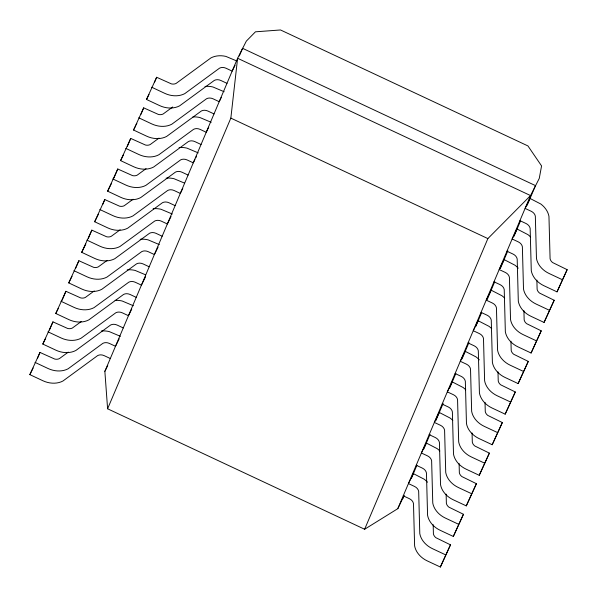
<?xml version="1.0" encoding="UTF-8"?>
<svg xmlns="http://www.w3.org/2000/svg" width="597" height="597" viewBox="0 0 597 597"><rect width="100%" height="100%" fill="white"/><g stroke="black" fill="none" stroke-linecap="round" stroke-linejoin="round"><path stroke-width="0.9" d="M107.602 408.788L230.845 118.109L237.606 58.275L246.322 41.126L255.456 31.813L280.53 29.969L527.942 145.929L541.569 165.914L539.255 178.428L530.546 195.57L397.803 508.659L364.633 529.255L107.602 408.788L104.863 371.356L237.606 58.275L530.546 195.57L487.876 238.584L364.633 529.255M110.311 358.513L104.184 355.648A6.768 5.343 23 0 0 96.513 356.424L62.909 381.035A20.835 16.455 23 0 1 42.917 380.752L29.85 374.632L39.977 352.439L54.723 359.051A6.642 5.246 23 0 0 59.461 358.573L68.289 352.103M123.273 327.94L117.146 325.074A6.768 5.343 23 0 0 109.475 325.85L75.871 350.461A20.835 16.455 23 0 1 55.879 350.178L42.812 344.059L52.939 321.865L67.685 328.477A6.642 5.246 23 0 0 72.424 327.999L81.252 321.529M136.235 297.366L130.116 294.493A6.768 5.343 23 0 0 122.437 295.276L88.834 319.888A20.835 16.455 23 0 1 68.842 319.604L55.775 313.485L65.909 291.291L80.647 297.903A6.642 5.246 23 0 0 85.393 297.418L94.214 290.955M149.198 266.792L143.079 263.919A6.768 5.343 23 0 0 135.4 264.695L101.796 289.314A20.835 16.455 23 0 1 81.804 289.03L68.737 282.911L78.871 260.717L93.617 267.329A6.642 5.246 23 0 0 98.356 266.844L107.176 260.382M162.16 236.218L156.041 233.345A6.768 5.343 23 0 0 148.362 234.121L114.766 258.74A20.835 16.455 23 0 1 94.766 258.456L81.699 252.33L91.834 230.143L106.579 236.755A6.642 5.246 23 0 0 111.318 236.27L120.139 229.808M175.122 205.644L169.003 202.771A6.768 5.343 23 0 0 161.324 203.547L127.728 228.166A20.835 16.455 23 0 1 107.736 227.882L94.669 221.756L104.796 199.57L119.542 206.174A6.642 5.246 23 0 0 124.28 205.696L133.101 199.234M188.092 175.07L181.966 172.197A6.768 5.343 23 0 0 174.287 172.973L140.691 197.592A20.835 16.455 23 0 1 120.698 197.308L107.632 191.182L117.758 168.996L132.504 175.6A6.642 5.246 23 0 0 137.243 175.122L146.064 168.66M201.055 144.496L194.928 141.623A6.768 5.343 23 0 0 187.249 142.399L153.653 167.018A20.835 16.455 23 0 1 133.661 166.735L120.594 160.608L130.721 138.422L145.467 145.026A6.642 5.246 23 0 0 150.205 144.549L159.033 138.086M214.017 113.923L207.89 111.049A6.768 5.343 23 0 0 200.219 111.826L166.615 136.444A20.835 16.455 23 0 1 146.623 136.161L133.556 130.034L143.683 107.848L158.429 114.452A6.642 5.246 23 0 0 163.168 113.975L172.727 106.967M226.979 83.341L220.853 80.476A6.768 5.343 23 0 0 213.181 81.252L179.578 105.87A20.835 16.455 23 0 1 159.586 105.587L146.519 99.46L156.645 77.274L171.391 83.879A6.642 5.246 23 0 0 176.13 83.401L210.92 57.916A20.962 16.552 23 0 1 225.867 56.402L236.337 60.797M37.559 358.148L39.977 352.439M49.484 330.022L52.939 321.865M62.103 300.261L65.909 291.291M75.759 268.053L78.871 260.717M88.378 238.3L91.834 230.143M102.721 204.465L104.796 199.57M113.952 177.966L117.758 168.996M127.265 146.571L130.721 138.422M140.922 114.37L143.683 107.848M154.571 82.162L156.645 77.274M239.285 56.014L242.554 48.312L535.487 185.615L527.121 205.346M397.803 508.659L403.833 496.122M411.303 478.518L416.93 465.242M423.84 448.944L430.019 434.362M435.84 420.639L443.116 403.482M449.496 388.423L455.839 373.461M462.026 358.879L468.936 342.581M475.772 326.462L481.667 312.559M487.122 299.694L494.756 281.68M500.316 268.575L507.846 250.807M513.972 236.367L520.577 220.786M403.244 495.816L409.37 498.682A6.768 5.343 23 0 1 413.52 505.002L414.616 545.882A20.835 16.455 23 0 0 427.288 560.911L440.355 567.031L450.481 544.845L435.982 537.748A6.642 5.246 23 0 1 433.415 533.845L433.176 524.688M416.206 465.242L422.333 468.108A6.768 5.343 23 0 1 426.489 474.428L427.579 515.308A20.835 16.455 23 0 0 440.25 530.337L453.317 536.457L463.444 514.271L448.944 507.174A6.642 5.246 23 0 1 446.377 503.271L446.138 494.115M429.176 434.668L435.295 437.534A6.768 5.343 23 0 1 439.452 443.855L440.541 484.734A20.835 16.455 23 0 0 453.213 499.764L466.279 505.883L476.406 483.697L461.906 476.593A6.642 5.246 23 0 1 459.347 472.697L459.1 463.541M442.138 404.094L448.257 406.96A6.768 5.343 23 0 1 452.414 413.281L453.504 454.16A20.835 16.455 23 0 0 466.175 469.19L479.242 475.309L489.368 453.123L474.869 446.019A6.642 5.246 23 0 1 472.309 442.116L472.063 432.967M455.101 373.513L461.22 376.386A6.768 5.343 23 0 1 465.376 382.707L466.466 423.586A20.835 16.455 23 0 0 479.137 438.608L492.204 444.735L502.331 422.549L487.831 415.445A6.642 5.246 23 0 1 485.271 411.542L485.025 402.393M468.063 342.939L474.182 345.812A6.768 5.343 23 0 1 478.339 352.133L479.428 393.005A20.835 16.455 23 0 0 492.1 408.035L505.166 414.161L515.301 391.975L500.793 384.871A6.642 5.246 23 0 1 498.234 380.968L497.988 371.819M481.025 312.365L487.152 315.238A6.768 5.343 23 0 1 491.301 321.559L492.391 362.431A20.835 16.455 23 0 0 505.062 377.461L518.129 383.587L528.263 361.401L513.756 354.297A6.642 5.246 23 0 1 511.196 350.394L510.95 341.245M493.988 281.791L500.114 284.665A6.768 5.343 23 0 1 504.264 290.985L505.353 331.857A20.835 16.455 23 0 0 518.024 346.887L531.091 353.014L541.225 330.828L526.726 323.723A6.642 5.246 23 0 1 524.159 319.82L523.912 310.664M506.95 251.218L513.077 254.091A6.768 5.343 23 0 1 517.226 260.411L518.315 301.284A20.835 16.455 23 0 0 530.994 316.313L544.061 322.44L554.188 300.246L539.688 293.149A6.642 5.246 23 0 1 537.121 289.247L536.875 280.09M519.912 220.644L526.039 223.517A6.768 5.343 23 0 1 530.188 229.838L531.278 270.71A20.835 16.455 23 0 0 543.957 285.739L557.023 291.866L567.15 269.672L552.65 262.576A6.642 5.246 23 0 1 550.083 258.673L548.956 216.353A20.962 16.552 23 0 0 540.867 204.047L530.046 198.458L525.099 208.413L531.226 211.286A6.768 5.343 23 0 1 535.375 217.607L536.464 258.479A20.835 16.455 23 0 0 549.136 273.508L562.21 279.635M450.481 544.845L440.355 567.031M463.444 514.271L453.317 536.457M476.406 483.697L466.279 505.883M489.368 453.123L479.242 475.309M502.331 422.549L492.204 444.735M515.301 391.975L505.166 414.161M528.263 361.401L518.129 383.587M541.225 330.828L531.091 353.014M554.188 300.246L544.061 322.44M567.15 269.672L557.023 291.866M402.744 498.696L404.273 495.51M146.519 99.46L148.989 94.483M133.556 130.034L135.206 126.713M136.026 125.057L136.847 123.392M120.594 160.608L123.475 154.802M107.632 191.182L111.333 183.712M94.669 221.756L98.371 214.286M81.699 252.33L85.819 244.031M68.737 282.911L72.036 276.269M55.775 313.485L58.245 308.5M42.812 344.059L45.7 338.245M29.85 374.632L33.148 367.991M235.046 65.304L232.166 71.118L226.039 68.245A6.768 5.343 23 0 0 218.368 69.021L184.764 93.639A20.835 16.455 23 0 1 164.772 93.356L151.705 87.229M221.263 97.542L219.203 101.691L213.077 98.818A6.768 5.343 23 0 0 205.398 99.595L171.802 124.213A20.835 16.455 23 0 1 151.81 123.93L138.743 117.803M208.711 127.288L206.234 132.265L200.114 129.392A6.768 5.343 23 0 0 192.435 130.168L158.839 154.787A20.835 16.455 23 0 1 138.847 154.504L125.78 148.377M194.92 159.518L193.271 162.839L187.152 159.966A6.768 5.343 23 0 0 179.473 160.742L145.877 185.361A20.835 16.455 23 0 1 125.877 185.077L112.811 178.958M195.749 157.862L196.57 156.198M182.786 188.436L180.309 193.413L174.19 190.54A6.768 5.343 23 0 0 166.511 191.316L132.915 215.935A20.835 16.455 23 0 1 112.915 215.651L99.848 209.532M171.055 216.517L167.347 223.987L161.227 221.114A6.768 5.343 23 0 0 153.548 221.897L119.945 246.509A20.835 16.455 23 0 1 99.953 246.225L86.886 240.106M158.093 247.091L154.384 254.561L148.265 251.695A6.768 5.343 23 0 0 140.586 252.471L106.982 277.083A20.835 16.455 23 0 1 86.99 276.799L73.924 270.68M145.541 276.836L141.422 285.135L135.295 282.269A6.768 5.343 23 0 0 127.624 283.045L94.02 307.656A20.835 16.455 23 0 1 74.028 307.38L60.961 301.254M131.758 309.074L128.459 315.709L122.333 312.843A6.768 5.343 23 0 0 114.661 313.619L81.058 338.23A20.835 16.455 23 0 1 61.066 337.954L47.999 331.828M119.206 338.812L115.497 346.282L109.37 343.417A6.768 5.343 23 0 0 101.699 344.193L68.095 368.804A20.835 16.455 23 0 1 48.103 368.528L35.036 362.401M104.863 371.356L107.751 365.543M224.144 91.729L212.905 86.975A20.962 16.552 23 0 0 204.995 86.431M230.845 118.109L487.876 238.584M211.181 122.303L199.943 117.549A20.962 16.552 23 0 0 192.891 116.93M549.24 310.209L536.173 304.082A20.835 16.455 23 0 1 523.502 289.052L522.412 248.18A6.768 5.343 23 0 0 518.263 241.86L512.136 238.987L517.084 229.032L527.905 234.621A20.962 16.552 23 0 1 530.576 236.964M198.219 152.877L186.98 148.131A20.962 16.552 23 0 0 179.07 147.578M536.278 340.783L523.211 334.656A20.835 16.455 23 0 1 510.539 319.626L509.45 278.754A6.768 5.343 23 0 0 505.293 272.433L499.174 269.56L504.114 259.605L514.942 265.195A20.962 16.552 23 0 1 518.211 268.172M184.48 183.092L174.011 178.704A20.962 16.552 23 0 0 166.108 178.152M523.315 371.356L510.248 365.23A20.835 16.455 23 0 1 497.577 350.208L496.488 309.328A6.768 5.343 23 0 0 492.331 303.007L486.212 300.134L491.152 290.179L501.98 295.769A20.962 16.552 23 0 1 504.652 298.112M172.294 214.024L161.048 209.278A20.962 16.552 23 0 0 153.138 208.726M510.353 401.93L497.286 395.811A20.835 16.455 23 0 1 484.615 380.782L483.525 339.902A6.768 5.343 23 0 0 479.369 333.581L473.249 330.716L478.19 320.753L489.018 326.343A20.962 16.552 23 0 1 491.689 328.686M159.332 244.606L148.086 239.852A20.962 16.552 23 0 0 140.176 239.3M497.391 432.504L484.324 426.385A20.835 16.455 23 0 1 471.652 411.355L470.563 370.476A6.768 5.343 23 0 0 466.406 364.155L460.287 361.289L465.227 351.327L476.055 356.916A20.962 16.552 23 0 1 479.324 359.894M145.593 274.814L135.123 270.426A20.962 16.552 23 0 0 127.213 269.874M484.428 463.078L471.361 456.959A20.835 16.455 23 0 1 458.69 441.929L457.601 401.05A6.768 5.343 23 0 0 453.444 394.729L447.325 391.863L452.265 381.901L463.093 387.49A20.962 16.552 23 0 1 465.764 389.834M133.4 305.754L122.161 301A20.962 16.552 23 0 0 115.117 300.381M471.466 493.652L458.399 487.533A20.835 16.455 23 0 1 445.728 472.503L444.631 431.624A6.768 5.343 23 0 0 440.482 425.303L434.355 422.437L439.302 412.475L450.123 418.064A20.962 16.552 23 0 1 452.795 420.407M120.437 336.327L109.199 331.574A20.962 16.552 23 0 0 101.289 331.022M458.503 524.233L445.437 518.106A20.835 16.455 23 0 1 432.765 503.077L431.668 462.205A6.768 5.343 23 0 0 427.519 455.877L421.392 453.011L426.34 443.049L437.161 448.638A20.962 16.552 23 0 1 439.832 450.989M445.541 554.807L432.474 548.68A20.835 16.455 23 0 1 419.795 533.651L418.706 492.779A6.768 5.343 23 0 0 414.557 486.458L408.43 483.585L413.378 473.622L424.198 479.219A20.962 16.552 23 0 1 427.474 482.197"/></g></svg>
